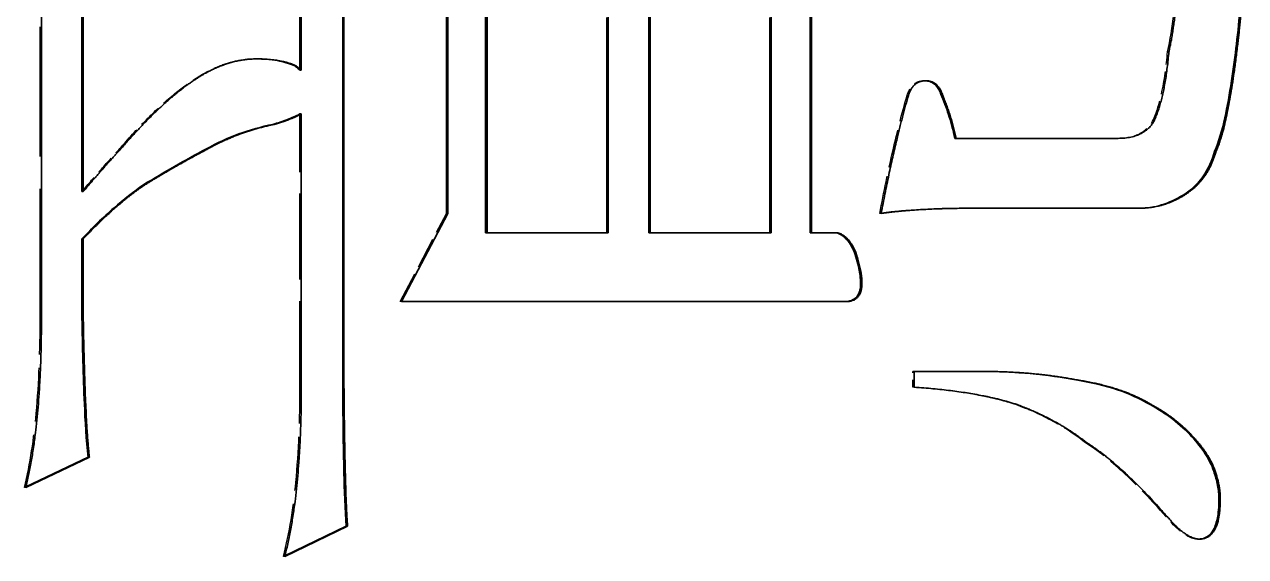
# Model space of a CAD drawing. Header units: millimetres. Extents: x 200 to 5740, y 200 to 4000.
# Drawn here: x 2061.71 to 2078.7, y 3347.37 to 3354.78 of the extents above; entities that cross this region are included whole.
import ezdxf

# ---------------------------------------------------------------- set-up
doc = ezdxf.new("R2010")
doc.units = ezdxf.units.MM
doc.header["$LTSCALE"] = 20
doc.linetypes.add('DASHED', pattern=[0.2067, 0.1654, -0.0413])
doc.layers.add('可見 (ISO)', color=7, linetype='Continuous', lineweight=35)
doc.layers.add('隱藏 (ISO)', color=7, linetype='DASHED', lineweight=25)

msp = doc.modelspace()

# ---------------------------------------------------------------- linework, layer by layer
at = {"layer": '可見 (ISO)'}
for p, q in [((2066.14, 3366.003), (2066.14, 3349.727)), ((2066.158, 3366.003), (2066.158, 3349.727)), ((2068.129, 3361.384), (2068.129, 3351.878)), ((2068.148, 3361.384), (2068.148, 3351.878)), ((2069.834, 3351.878), (2069.834, 3361.384)), ((2070.398, 3361.384), (2070.398, 3351.878)), ((2070.417, 3361.384), (2070.417, 3351.878)), ((2072.103, 3351.878), (2072.103, 3361.384)), ((2072.643, 3361.384), (2072.643, 3351.878)), ((2072.661, 3361.384), (2072.661, 3351.878)), ((2067.602, 3352.146), (2067.602, 3361.311)), ((2062.512, 3359.852), (2062.512, 3352.45)), ((2062.53, 3359.852), (2062.53, 3352.45)), ((2065.564, 3354.139), (2065.564, 3358.43)), ((2061.948, 3350.687), (2061.948, 3356.412)), ((2065.491, 3354.2), (2065.472, 3354.2)), ((2065.564, 3354.139), (2065.545, 3354.139)), ((2074.493, 3353.775), (2074.475, 3353.775)), ((2065.187, 3353.386), (2065.169, 3353.386)), ((2065.564, 3353.531), (2065.545, 3353.531)), ((2065.564, 3349.727), (2065.564, 3353.531)), ((2064.265, 3353.045), (2064.247, 3353.045)), ((2074.675, 3353.191), (2074.657, 3353.191)), ((2074.675, 3353.191), (2076.932, 3353.191)), ((2078.291, 3353.009), (2078.272, 3353.009)), ((2063.392, 3352.547), (2063.373, 3352.547)), ((2062.53, 3352.45), (2062.512, 3352.45)), ((2077.854, 3352.401), (2077.835, 3352.401)), ((2074.978, 3352.219), (2074.96, 3352.219)), ((2077.247, 3352.219), (2074.978, 3352.219)), ((2066.959, 3350.918), (2067.602, 3352.146)), ((2068.148, 3351.878), (2068.129, 3351.878)), ((2068.148, 3351.878), (2069.834, 3351.878)), ((2070.417, 3351.878), (2070.398, 3351.878)), ((2070.417, 3351.878), (2072.103, 3351.878)), ((2072.661, 3351.878), (2072.643, 3351.878)), ((2072.661, 3351.878), (2072.989, 3351.878)), ((2062.53, 3351.793), (2062.512, 3351.793)), ((2062.512, 3351.793), (2062.512, 3350.687)), ((2062.53, 3351.793), (2062.53, 3350.687)), ((2073.268, 3351.635), (2073.249, 3351.635)), ((2073.134, 3350.918), (2066.959, 3350.918)), ((2074.093, 3349.727), (2074.093, 3349.946)), ((2074.093, 3349.946), (2075.063, 3349.946)), ((2076.386, 3349.824), (2076.367, 3349.824)), ((2077.393, 3349.484), (2077.374, 3349.484)), ((2077.975, 3349.034), (2077.957, 3349.034)), ((2062.615, 3348.754), (2061.73, 3348.329)), ((2062.597, 3348.754), (2061.732, 3348.339)), ((2062.615, 3348.754), (2062.597, 3348.754)), ((2066.207, 3347.794), (2065.333, 3347.369)), ((2066.188, 3347.794), (2065.336, 3347.379)), ((2066.207, 3347.794), (2066.188, 3347.794))]:
    msp.add_line(p, q, dxfattribs=at)
for points in [[(2077.636, 3354.394), (2077.818, 3355.209), (2077.818, 3357.02)], [(2078.703, 3357.02), (2078.703, 3355.367), (2078.594, 3354.504)], [(2077.417, 3353.41), (2077.575, 3353.714), (2077.636, 3354.394)], [(2078.594, 3354.504), (2078.461, 3353.373), (2078.291, 3353.009)], [(2064.447, 3354.2), (2064.69, 3354.297), (2064.945, 3354.297)], [(2064.945, 3354.297), (2065.284, 3354.297), (2065.491, 3354.2)], [(2063.804, 3353.799), (2064.156, 3354.091), (2064.447, 3354.2)], [(2065.491, 3354.2), (2065.551, 3354.151), (2065.564, 3354.139)], [(2074.008, 3353.775), (2074.069, 3353.993), (2074.251, 3353.993)], [(2074.251, 3353.993), (2074.432, 3353.993), (2074.493, 3353.775)], [(2063.076, 3353.07), (2063.452, 3353.507), (2063.804, 3353.799)], [(2073.632, 3352.146), (2073.814, 3353.106), (2074.008, 3353.775)], [(2074.493, 3353.775), (2074.614, 3353.495), (2074.675, 3353.191)], [(2065.187, 3353.386), (2064.702, 3353.288), (2064.265, 3353.045)], [(2065.564, 3353.531), (2065.406, 3353.446), (2065.187, 3353.386)], [(2076.932, 3353.191), (2077.272, 3353.191), (2077.417, 3353.41)], [(2062.53, 3352.45), (2062.797, 3352.766), (2063.076, 3353.07)], [(2064.265, 3353.045), (2063.804, 3352.802), (2063.392, 3352.547)], [(2078.291, 3353.009), (2078.181, 3352.608), (2077.854, 3352.401)], [(2063.392, 3352.547), (2062.991, 3352.279), (2062.53, 3351.793)], [(2077.854, 3352.401), (2077.551, 3352.219), (2077.247, 3352.219)], [(2074.978, 3352.219), (2074.129, 3352.219), (2073.632, 3352.146)], [(2072.989, 3351.878), (2073.146, 3351.878), (2073.268, 3351.635)], [(2073.268, 3351.635), (2073.365, 3351.356), (2073.365, 3351.173)], [(2073.365, 3351.173), (2073.365, 3350.918), (2073.134, 3350.918)], [(2061.73, 3348.329), (2061.948, 3349.216), (2061.948, 3350.687)], [(2062.53, 3350.687), (2062.555, 3349.265), (2062.615, 3348.754)], [(2075.063, 3349.946), (2075.743, 3349.946), (2076.386, 3349.824)], [(2076.386, 3349.824), (2076.992, 3349.727), (2077.393, 3349.484)], [(2065.333, 3347.369), (2065.564, 3348.256), (2065.564, 3349.727)], [(2066.158, 3349.727), (2066.17, 3348.292), (2066.207, 3347.794)], [(2075.524, 3349.484), (2074.978, 3349.666), (2074.093, 3349.727)], [(2076.483, 3348.961), (2076.083, 3349.277), (2075.524, 3349.484)], [(2077.393, 3349.484), (2077.733, 3349.301), (2077.975, 3349.034)], [(2077.611, 3347.928), (2076.968, 3348.657), (2076.483, 3348.961)], [(2077.975, 3349.034), (2078.194, 3348.803), (2078.279, 3348.56)], [(2078.279, 3348.56), (2078.351, 3348.353), (2078.351, 3348.171)], [(2078.351, 3348.171), (2078.351, 3347.612), (2078.06, 3347.612)], [(2078.06, 3347.612), (2077.878, 3347.612), (2077.611, 3347.928)]]:
    msp.add_open_spline(points, degree=2, dxfattribs=at)
for points, knots in [([(2078.685, 3357.02), (2078.685, 3356.546), (2078.678, 3356.039), (2078.643, 3355.226), (2078.618, 3354.842), (2078.576, 3354.504)], [-0.2451583, -0.2451583, -0.2451583, -0.2451583, -0.102139, -0.102139, 0, 0, 0, 0]), ([(2078.576, 3354.504), (2078.538, 3354.184), (2078.484, 3353.795), (2078.378, 3353.313), (2078.331, 3353.135), (2078.272, 3353.009)], [-0.1233971, -0.1233971, -0.1233971, -0.1233971, -0.0419515, -0.0419515, 0, 0, 0, 0]), ([(2064.937, 3354.297), (2065.035, 3354.297), (2065.136, 3354.29), (2065.315, 3354.258), (2065.397, 3354.235), (2065.472, 3354.2)], [-0.05449634, -0.05449634, -0.05449634, -0.05449634, -0.02501204, -0.02501204, 0, 0, 0, 0]), ([(2065.472, 3354.2), (2065.487, 3354.188), (2065.506, 3354.173), (2065.529, 3354.153), (2065.54, 3354.144), (2065.545, 3354.139)], [-0.006007837, -0.006007837, -0.006007837, -0.006007837, -0.00217781, -0.00217781, 0, 0, 0, 0]), ([(2074.241, 3353.993), (2074.26, 3353.993), (2074.279, 3353.99), (2074.317, 3353.98), (2074.336, 3353.972), (2074.379, 3353.946), (2074.4, 3353.925), (2074.445, 3353.863), (2074.462, 3353.819), (2074.475, 3353.775)], [-0.03459712, -0.03459712, -0.03459712, -0.03459712, -0.02893313, -0.02893313, -0.02276123, -0.02276123, -0.01377221, -0.01377221, 0, 0, 0, 0]), ([(2074.475, 3353.775), (2074.515, 3353.681), (2074.551, 3353.586), (2074.611, 3353.391), (2074.637, 3353.292), (2074.657, 3353.191)], [-0.06130124, -0.06130124, -0.06130124, -0.06130124, -0.03077591, -0.03077591, 0, 0, 0, 0]), ([(2065.169, 3353.386), (2065.008, 3353.353), (2064.85, 3353.309), (2064.541, 3353.195), (2064.391, 3353.126), (2064.247, 3353.045)], [-0.09904371, -0.09904371, -0.09904371, -0.09904371, -0.04963871, -0.04963871, 0, 0, 0, 0]), ([(2065.545, 3353.531), (2065.489, 3353.501), (2065.431, 3353.475), (2065.306, 3353.427), (2065.237, 3353.405), (2065.169, 3353.386)], [-0.04034998, -0.04034998, -0.04034998, -0.04034998, -0.02136251, -0.02136251, 0, 0, 0, 0]), ([(2064.247, 3353.045), (2064.096, 3352.966), (2063.946, 3352.884), (2063.655, 3352.717), (2063.513, 3352.633), (2063.373, 3352.547)], [-0.100705, -0.100705, -0.100705, -0.100705, -0.0494473, -0.0494473, 0, 0, 0, 0]), ([(2078.272, 3353.009), (2078.238, 3352.882), (2078.185, 3352.763), (2078.034, 3352.553), (2077.943, 3352.469), (2077.835, 3352.401)], [-0.07747875, -0.07747875, -0.07747875, -0.07747875, -0.03810028, -0.03810028, 0, 0, 0, 0]), ([(2063.373, 3352.547), (2063.229, 3352.45), (2063.089, 3352.339), (2062.803, 3352.089), (2062.653, 3351.942), (2062.512, 3351.793)], [-0.1139088, -0.1139088, -0.1139088, -0.1139088, -0.0616821, -0.0616821, 0, 0, 0, 0]), ([(2077.835, 3352.401), (2077.74, 3352.344), (2077.639, 3352.296), (2077.433, 3352.234), (2077.332, 3352.219), (2077.229, 3352.219)], [-0.0644965, -0.0644965, -0.0644965, -0.0644965, -0.03104006, -0.03104006, 0, 0, 0, 0]), ([(2074.96, 3352.219), (2074.71, 3352.219), (2074.448, 3352.214), (2074.015, 3352.19), (2073.816, 3352.175), (2073.632, 3352.148)], [-0.1326949, -0.1326949, -0.1326949, -0.1326949, -0.0574347, -0.0574347, -0.0019127, -0.0019127, -0.0019127, -0.0019127]), ([(2072.97, 3351.878), (2072.997, 3351.878), (2073.022, 3351.873), (2073.073, 3351.852), (2073.097, 3351.836), (2073.171, 3351.772), (2073.214, 3351.705), (2073.249, 3351.635)], [-0.04232986, -0.04232986, -0.04232986, -0.04232986, -0.03331528, -0.03331528, -0.02359017, -0.02359017, 0, 0, 0, 0]), ([(2073.249, 3351.635), (2073.278, 3351.553), (2073.304, 3351.465), (2073.336, 3351.313), (2073.346, 3351.242), (2073.346, 3351.173)], [-0.04672198, -0.04672198, -0.04672198, -0.04672198, -0.02049587, -0.02049587, 0, 0, 0, 0]), ([(2073.346, 3351.173), (2073.346, 3351.147), (2073.345, 3351.119), (2073.335, 3351.071), (2073.329, 3351.049), (2073.309, 3351.007), (2073.297, 3350.989), (2073.262, 3350.956), (2073.242, 3350.944), (2073.187, 3350.922), (2073.151, 3350.918), (2073.116, 3350.918)], [-0.03947742, -0.03947742, -0.03947742, -0.03947742, -0.0314828, -0.0314828, -0.02466176, -0.02466176, -0.0177663, -0.0177663, -0.01050298, -0.01050298, 0, 0, 0, 0]), ([(2062.512, 3350.687), (2062.518, 3350.308), (2062.529, 3349.873), (2062.555, 3349.279), (2062.571, 3348.972), (2062.597, 3348.754)], [-0.183156, -0.183156, -0.183156, -0.183156, -0.0658333, -0.0658333, 0, 0, 0, 0]), ([(2075.045, 3349.946), (2075.269, 3349.946), (2075.492, 3349.936), (2075.934, 3349.895), (2076.152, 3349.865), (2076.367, 3349.824)], [-0.1333271, -0.1333271, -0.1333271, -0.1333271, -0.0660394, -0.0660394, 0, 0, 0, 0]), ([(2076.367, 3349.824), (2076.555, 3349.794), (2076.743, 3349.751), (2077.08, 3349.637), (2077.233, 3349.57), (2077.374, 3349.484)], [-0.1068583, -0.1068583, -0.1068583, -0.1068583, -0.0498246, -0.0498246, 0, 0, 0, 0]), ([(2066.14, 3349.727), (2066.143, 3349.347), (2066.148, 3348.908), (2066.163, 3348.318), (2066.172, 3348.008), (2066.188, 3347.794)], [-0.1826535, -0.1826535, -0.1826535, -0.1826535, -0.0645031, -0.0645031, 0, 0, 0, 0]), ([(2077.374, 3349.484), (2077.485, 3349.424), (2077.591, 3349.357), (2077.786, 3349.206), (2077.875, 3349.124), (2077.957, 3349.034)], [-0.07418107, -0.07418107, -0.07418107, -0.07418107, -0.0364838, -0.0364838, 0, 0, 0, 0]), ([(2077.957, 3349.034), (2078.025, 3348.962), (2078.088, 3348.884), (2078.19, 3348.724), (2078.231, 3348.644), (2078.26, 3348.56)], [-0.05673881, -0.05673881, -0.05673881, -0.05673881, -0.02689016, -0.02689016, 0, 0, 0, 0]), ([(2078.26, 3348.56), (2078.283, 3348.494), (2078.302, 3348.427), (2078.326, 3348.297), (2078.333, 3348.234), (2078.333, 3348.171)], [-0.03975595, -0.03975595, -0.03975595, -0.03975595, -0.0189712, -0.0189712, 0, 0, 0, 0]), ([(2078.333, 3348.171), (2078.333, 3348.092), (2078.329, 3348.009), (2078.306, 3347.873), (2078.29, 3347.812), (2078.249, 3347.728), (2078.23, 3347.699), (2078.185, 3347.656), (2078.162, 3347.64), (2078.109, 3347.618), (2078.081, 3347.613), (2078.052, 3347.612)], [-0.06986239, -0.06986239, -0.06986239, -0.06986239, -0.04625586, -0.04625586, -0.02843829, -0.02843829, -0.01824405, -0.01824405, -0.00971784, -0.00971784, -0.00100374, -0.00100374, -0.00100374, -0.00100374])]:
    msp.add_open_spline(points, degree=3, knots=knots, dxfattribs=at)
at = {"layer": '隱藏 (ISO)', "ltscale": 0.905171}
for p, q in [((2069.816, 3351.878), (2069.816, 3361.384)), ((2072.085, 3351.878), (2072.085, 3361.384))]:
    msp.add_line(p, q, dxfattribs=at)
at = {"layer": '隱藏 (ISO)', "ltscale": 0.872757}
msp.add_line((2067.583, 3352.146), (2067.583, 3361.311), dxfattribs=at)
at = {"layer": '隱藏 (ISO)', "ltscale": 0.408545}
msp.add_line((2065.545, 3354.139), (2065.545, 3358.43), dxfattribs=at)
at = {"layer": '隱藏 (ISO)', "ltscale": 0.545146}
msp.add_line((2061.93, 3350.687), (2061.93, 3356.412), dxfattribs=at)
at = {"layer": '隱藏 (ISO)', "ltscale": 0.02847}
for p, q in [((2077.636, 3354.394), (2077.617, 3354.394)), ((2064.945, 3354.297), (2064.926, 3354.297)), ((2064.447, 3354.2), (2064.429, 3354.2)), ((2074.251, 3353.993), (2074.232, 3353.993)), ((2077.417, 3353.41), (2077.399, 3353.41)), ((2063.076, 3353.07), (2063.058, 3353.07)), ((2067.602, 3352.146), (2067.583, 3352.146)), ((2073.632, 3352.146), (2073.613, 3352.146)), ((2066.959, 3350.918), (2066.94, 3350.918)), ((2074.093, 3349.946), (2074.074, 3349.946)), ((2074.093, 3349.727), (2074.074, 3349.727)), ((2075.524, 3349.484), (2075.506, 3349.484)), ((2076.483, 3348.961), (2076.464, 3348.961)), ((2061.73, 3348.329), (2061.711, 3348.329)), ((2077.611, 3347.928), (2077.593, 3347.928)), ((2078.06, 3347.612), (2078.042, 3347.612)), ((2065.333, 3347.369), (2065.315, 3347.369))]:
    msp.add_line(p, q, dxfattribs=at)
at = {"layer": '隱藏 (ISO)', "ltscale": 0.36224}
msp.add_line((2065.545, 3349.727), (2065.545, 3353.531), dxfattribs=at)
at = {"layer": '隱藏 (ISO)', "ltscale": 0.131942}
msp.add_line((2066.94, 3350.918), (2067.583, 3352.146), dxfattribs=at)
at = {"layer": '隱藏 (ISO)', "ltscale": 0.020737}
msp.add_line((2074.074, 3349.727), (2074.074, 3349.946), dxfattribs=at)
at = {"layer": '隱藏 (ISO)', "ltscale": 0.00211}
msp.add_line((2061.732, 3348.339), (2061.711, 3348.329), dxfattribs=at)
at = {"layer": '隱藏 (ISO)', "ltscale": 0.002137}
msp.add_line((2065.336, 3347.379), (2065.315, 3347.369), dxfattribs=at)
at = {"layer": '隱藏 (ISO)', "ltscale": 0.250965}
msp.add_open_spline([(2077.617, 3354.394), (2077.691, 3354.723), (2077.73, 3355.125), (2077.789, 3355.962), (2077.799, 3356.516), (2077.799, 3357.02)], degree=3, knots=[-0.2509794, -0.2509794, -0.2509794, -0.2509794, -0.151137, -0.151137, 0, 0, 0, 0], dxfattribs=at)
at = {"layer": '隱藏 (ISO)', "ltscale": 0.096482}
msp.add_open_spline([(2077.399, 3353.41), (2077.458, 3353.524), (2077.501, 3353.666), (2077.574, 3353.996), (2077.6, 3354.203), (2077.617, 3354.394)], degree=3, knots=[-0.1011927, -0.1011927, -0.1011927, -0.1011927, -0.0575944, -0.0575944, 0, 0, 0, 0], dxfattribs=at)
at = {"layer": '隱藏 (ISO)', "ltscale": 0.048555}
msp.add_open_spline([(2064.429, 3354.2), (2064.509, 3354.232), (2064.59, 3354.256), (2064.758, 3354.289), (2064.842, 3354.297), (2064.926, 3354.297)], degree=3, knots=[-0.05123637, -0.05123637, -0.05123637, -0.05123637, -0.02545759, -0.02545759, 0, 0, 0, 0], dxfattribs=at)
at = {"layer": '隱藏 (ISO)', "ltscale": 0.000903522}
msp.add_open_spline([(2064.926, 3354.297), (2064.93, 3354.297), (2064.933, 3354.297), (2064.937, 3354.297)], degree=3, dxfattribs=at)
at = {"layer": '隱藏 (ISO)', "ltscale": 0.072496}
msp.add_open_spline([(2063.786, 3353.799), (2063.892, 3353.887), (2064.006, 3353.972), (2064.219, 3354.105), (2064.323, 3354.16), (2064.429, 3354.2)], degree=3, knots=[-0.07557275, -0.07557275, -0.07557275, -0.07557275, -0.03414155, -0.03414155, 0, 0, 0, 0], dxfattribs=at)
at = {"layer": '隱藏 (ISO)', "ltscale": 0.033765}
msp.add_open_spline([(2073.989, 3353.775), (2073.998, 3353.806), (2074.009, 3353.837), (2074.038, 3353.89), (2074.054, 3353.912), (2074.093, 3353.951), (2074.115, 3353.966), (2074.169, 3353.988), (2074.2, 3353.993), (2074.232, 3353.993)], degree=3, knots=[-0.03568434, -0.03568434, -0.03568434, -0.03568434, -0.02598692, -0.02598692, -0.01769288, -0.01769288, -0.00950313, -0.00950313, 0, 0, 0, 0], dxfattribs=at)
at = {"layer": '隱藏 (ISO)', "ltscale": 0.000779231}
msp.add_open_spline([(2074.232, 3353.993), (2074.235, 3353.993), (2074.238, 3353.993), (2074.241, 3353.993)], degree=3, dxfattribs=at)
at = {"layer": '隱藏 (ISO)', "ltscale": 0.098243}
msp.add_open_spline([(2063.058, 3353.07), (2063.176, 3353.207), (2063.3, 3353.342), (2063.542, 3353.585), (2063.662, 3353.696), (2063.786, 3353.799)], degree=3, knots=[-0.1029024, -0.1029024, -0.1029024, -0.1029024, -0.0484498, -0.0484498, 0, 0, 0, 0], dxfattribs=at)
at = {"layer": '隱藏 (ISO)', "ltscale": 0.159178}
msp.add_open_spline([(2073.613, 3352.146), (2073.669, 3352.44), (2073.731, 3352.741), (2073.855, 3353.279), (2073.919, 3353.532), (2073.989, 3353.775)], degree=3, knots=[-0.1658634, -0.1658634, -0.1658634, -0.1658634, -0.0758268, -0.0758268, 0, 0, 0, 0], dxfattribs=at)
at = {"layer": '隱藏 (ISO)', "ltscale": 0.052943}
msp.add_open_spline([(2076.913, 3353.191), (2076.98, 3353.191), (2077.049, 3353.197), (2077.17, 3353.229), (2077.224, 3353.251), (2077.323, 3353.317), (2077.365, 3353.359), (2077.399, 3353.41)], degree=3, knots=[-0.05595187, -0.05595187, -0.05595187, -0.05595187, -0.03577589, -0.03577589, -0.01819011, -0.01819011, 0, 0, 0, 0], dxfattribs=at)
at = {"layer": '隱藏 (ISO)', "ltscale": 0.078642}
msp.add_open_spline([(2062.512, 3352.45), (2062.601, 3352.555), (2062.691, 3352.659), (2062.873, 3352.866), (2062.965, 3352.968), (2063.058, 3353.07)], degree=3, knots=[-0.08268475, -0.08268475, -0.08268475, -0.08268475, -0.04131558, -0.04131558, 0, 0, 0, 0], dxfattribs=at)
at = {"layer": '隱藏 (ISO)', "ltscale": 0.001726}
msp.add_open_spline([(2073.632, 3352.148), (2073.626, 3352.148), (2073.62, 3352.147), (2073.613, 3352.146)], degree=3, dxfattribs=at)
at = {"layer": '隱藏 (ISO)', "ltscale": 0.225957}
msp.add_open_spline([(2061.711, 3348.329), (2061.793, 3348.661), (2061.843, 3349.021), (2061.915, 3349.796), (2061.93, 3350.251), (2061.93, 3350.687)], degree=3, knots=[-0.233255, -0.233255, -0.233255, -0.233255, -0.130731, -0.130731, 0, 0, 0, 0], dxfattribs=at)
at = {"layer": '隱藏 (ISO)', "ltscale": 0.226124}
msp.add_open_spline([(2065.315, 3347.369), (2065.401, 3347.701), (2065.454, 3348.061), (2065.53, 3348.836), (2065.545, 3349.291), (2065.545, 3349.727)], degree=3, knots=[-0.2335169, -0.2335169, -0.2335169, -0.2335169, -0.1307686, -0.1307686, 0, 0, 0, 0], dxfattribs=at)
at = {"layer": '隱藏 (ISO)', "ltscale": 0.138799}
msp.add_open_spline([(2075.506, 3349.484), (2075.304, 3349.551), (2075.085, 3349.6), (2074.613, 3349.68), (2074.339, 3349.709), (2074.074, 3349.727)], degree=3, knots=[-0.1437999, -0.1437999, -0.1437999, -0.1437999, -0.0797868, -0.0797868, 0, 0, 0, 0], dxfattribs=at)
at = {"layer": '隱藏 (ISO)', "ltscale": 0.104451}
msp.add_open_spline([(2076.464, 3348.961), (2076.327, 3349.07), (2076.179, 3349.165), (2075.858, 3349.34), (2075.684, 3349.418), (2075.506, 3349.484)], degree=3, knots=[-0.1097896, -0.1097896, -0.1097896, -0.1097896, -0.0570031, -0.0570031, 0, 0, 0, 0], dxfattribs=at)
at = {"layer": '隱藏 (ISO)', "ltscale": 0.146217}
msp.add_open_spline([(2077.593, 3347.928), (2077.405, 3348.141), (2077.199, 3348.359), (2076.829, 3348.697), (2076.649, 3348.846), (2076.464, 3348.961)], degree=3, knots=[-0.1508804, -0.1508804, -0.1508804, -0.1508804, -0.0652684, -0.0652684, 0, 0, 0, 0], dxfattribs=at)
at = {"layer": '隱藏 (ISO)', "ltscale": 0.053649}
msp.add_open_spline([(2078.042, 3347.612), (2078.009, 3347.612), (2077.976, 3347.619), (2077.908, 3347.646), (2077.872, 3347.667), (2077.754, 3347.75), (2077.669, 3347.837), (2077.593, 3347.928)], degree=3, knots=[-0.06066173, -0.06066173, -0.06066173, -0.06066173, -0.04936845, -0.04936845, -0.03554636, -0.03554636, 0, 0, 0, 0], dxfattribs=at)
at = {"layer": '隱藏 (ISO)', "ltscale": 0.000854107}
msp.add_open_spline([(2078.052, 3347.612), (2078.048, 3347.612), (2078.045, 3347.612), (2078.042, 3347.612)], degree=3, dxfattribs=at)

doc.saveas('drawing.dxf')
